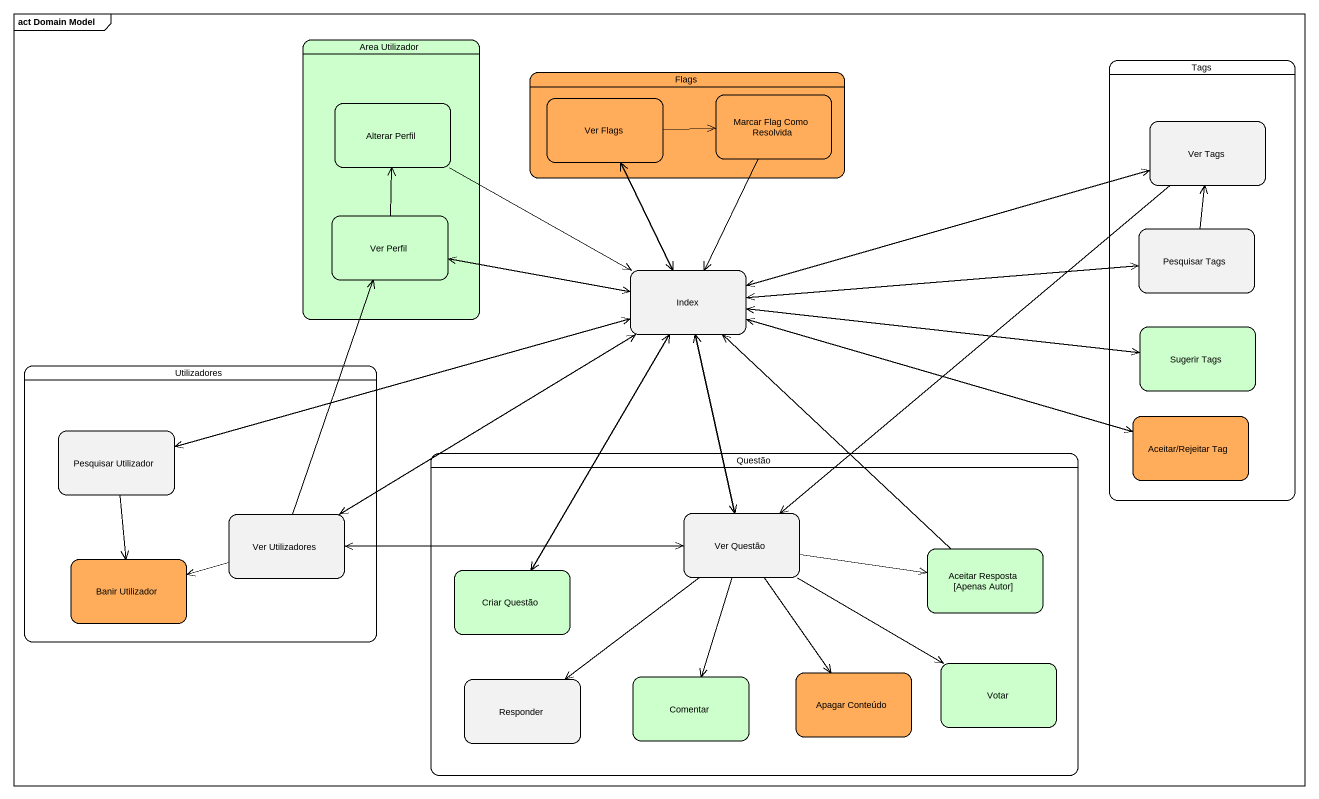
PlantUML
@startuml
mainframe act Domain Model
hide empty description
state "Area Utilizador" as Area_Utilizador #CCFFCC {
  state "Alterar Perfil" as Alterar_Perfil #CCFFCC
  state "Ver Perfil" as Ver_Perfil #CCFFCC
}
state Tags {
  state "Ver Tags" as Ver_Tags
  state "Pesquisar Tags" as Pesquisar_Tags
  state "Sugerir Tags" as Sugerir_Tags #CCFFCC
  state "Aceitar/Rejeitar Tag" as Aceitar_Rejeitar_Tag #FFAD5B
}
state Flags #FFAD5B {
  state "Ver Flags" as Ver_Flags #FFAD5B
  state "Marcar Flag Como Resolvida" as Marcar_Flag_Como_Resolvida #FFAD5B
}
state Index
state Utilizadores {
  state "Pesquisar Utilizador" as Pesquisar_Utilizador
  state "Ver Utilizadores" as Ver_Utilizadores
  state "Banir Utilizador" as Banir_Utilizador #FFAD5B
}
state Questão {
  state "Ver Questão" as Ver_Questão
  state "Aceitar Resposta [Apenas Autor]" as Aceitar_Resposta_Apenas #CCFFCC
  state "Criar Questão" as Criar_Questão #CCFFCC
  state Responder
  state Comentar #CCFFCC
  state "Apagar Conteúdo" as Apagar_Conteúdo #FFAD5B
  state Votar #CCFFCC
}
Ver_Flags -right-> Marcar_Flag_Como_Resolvida
Ver_Flags --> Index
Marcar_Flag_Como_Resolvida --> Index
Alterar_Perfil -right-> Index
Ver_Tags -left-> Index
Ver_Tags --> Ver_Questão
Ver_Perfil -up-> Alterar_Perfil
Ver_Perfil -right-> Index
Pesquisar_Tags -up-> Ver_Tags
Pesquisar_Tags -left-> Index
Index -up-> Ver_Flags
Index -right-> Ver_Tags
Index -left-> Ver_Perfil
Index -right-> Pesquisar_Tags
Index -right-> Sugerir_Tags
Index -left-> Pesquisar_Utilizador
Index -right-> Aceitar_Rejeitar_Tag
Index --> Ver_Utilizadores
Index --> Ver_Questão
Index --> Criar_Questão
Sugerir_Tags -left-> Index
Pesquisar_Utilizador -right-> Index
Pesquisar_Utilizador --> Banir_Utilizador
Aceitar_Rejeitar_Tag -left-> Index
Ver_Utilizadores -up-> Ver_Perfil
Ver_Utilizadores -up-> Index
Ver_Utilizadores -right-> Ver_Questão
Ver_Utilizadores -left-> Banir_Utilizador
Ver_Questão -up-> Index
Ver_Questão -left-> Ver_Utilizadores
Ver_Questão -right-> Aceitar_Resposta_Apenas
Ver_Questão --> Responder
Ver_Questão --> Comentar
Ver_Questão --> Apagar_Conteúdo
Ver_Questão -right-> Votar
Aceitar_Resposta_Apenas -up-> Index
Criar_Questão -up-> Index
@enduml
